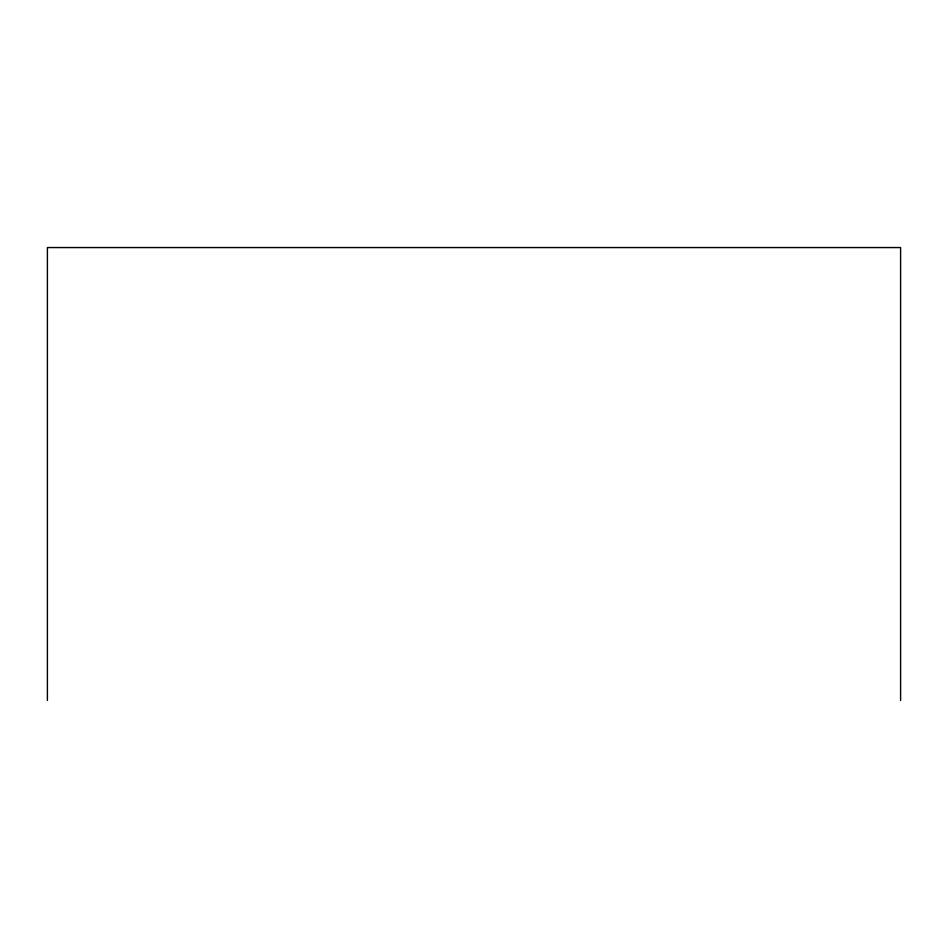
<?xml version="1.0" encoding="UTF-8"?>
<svg xmlns="http://www.w3.org/2000/svg" width="948" height="948" viewBox="0 0 948 948"><rect width="100%" height="100%" fill="white"/><g stroke="black" fill="none" stroke-linecap="round" stroke-linejoin="round"><path stroke-width="1.42" d="M900.6 700.442L900.6 247.558L47.4 247.558L47.4 700.442"/></g></svg>
